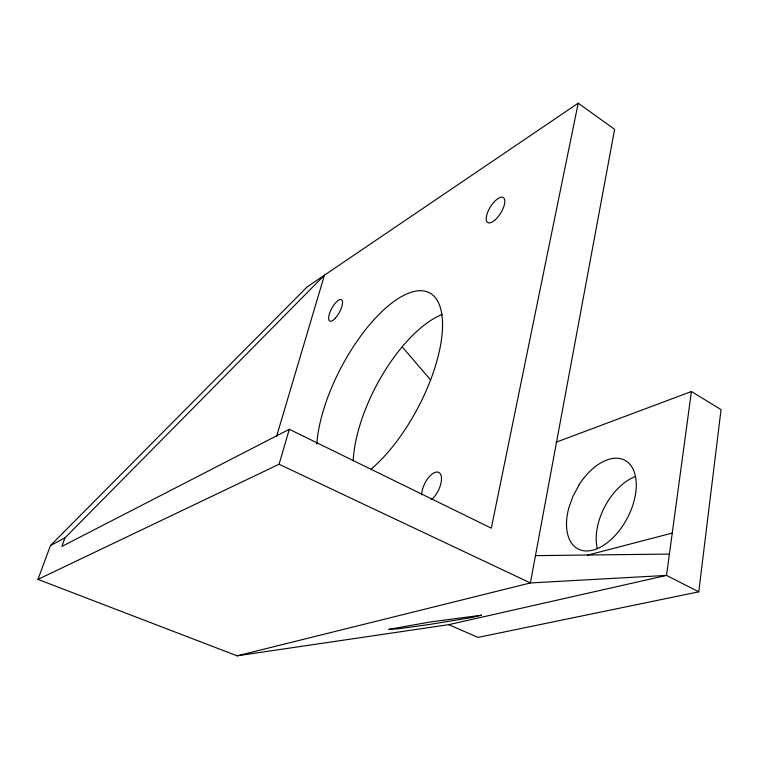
<?xml version="1.0" encoding="UTF-8"?>
<svg xmlns="http://www.w3.org/2000/svg" width="759" height="759" viewBox="0 0 759 759"><rect width="100%" height="100%" fill="white"/><g stroke="black" fill="none" stroke-linecap="round" stroke-linejoin="round"><path stroke-width="1.14" d="M237.112 655.823L530.38 582.95L614.619 129.324L578.216 103.177L307.11 286.921L50.502 545.503L37.95 579.392L237.112 655.823L448.711 624.657L478.009 637.399L698.764 591.821L721.05 409.613L691.421 391.511L556.005 442.25M691.421 391.511L666.516 575.407L448.711 624.657M578.216 103.177L491.31 528.15L289.312 429.29L61.83 546.461L64.97 537.875L324.444 275.175L276.57 436.425M37.95 579.392L279.075 464.242L289.312 429.29M579.022 484.992L572.979 496.272L568.823 507.818A50.189 29.288 -62.1 0 0 600.862 546.926A50.189 29.288 -62.1 0 0 634.268 472.013A50.189 29.288 -62.1 0 0 578.937 484.925M50.502 545.503L64.97 537.875M587.457 555.19L672.237 533.084M535.456 555.635L669.4 554.07M279.075 464.242L530.38 582.95L666.516 575.407L698.764 591.821M402.175 346.835L430.704 380.05M421.634 494.821A16.252 7.637 -63.7 0 1 431.871 474.233A16.252 7.637 -63.7 0 1 441.491 479.128A16.252 7.637 -63.7 0 1 431.264 499.716M316.816 444.176A107.076 43.358 -62.2 0 1 385.8 307.983A107.076 43.358 -62.2 0 1 442.127 333.78A107.076 43.358 -62.2 0 1 371.132 469.053M353.182 460.836A105.302 45.739 -62.2 0 1 442.165 314.463M597.342 548.7A49.439 29.952 -62.1 0 1 635.292 476.557M481.481 615.198L471.87 617.522L429.936 624.391L398.854 628.718L388.703 629.382L429.917 622.029L481.481 615.198M335.336 318.182A12.201 4.307 -61.4 0 0 341.711 299.862A12.201 4.307 -61.4 0 0 329.672 313.05A12.201 4.307 -61.4 0 0 335.336 318.182M495.333 219.702A14.696 6.006 -58 0 0 503.663 197.852A14.696 6.006 -58 0 0 487.553 212.558A14.696 6.006 -58 0 0 495.333 219.702"/></g></svg>
